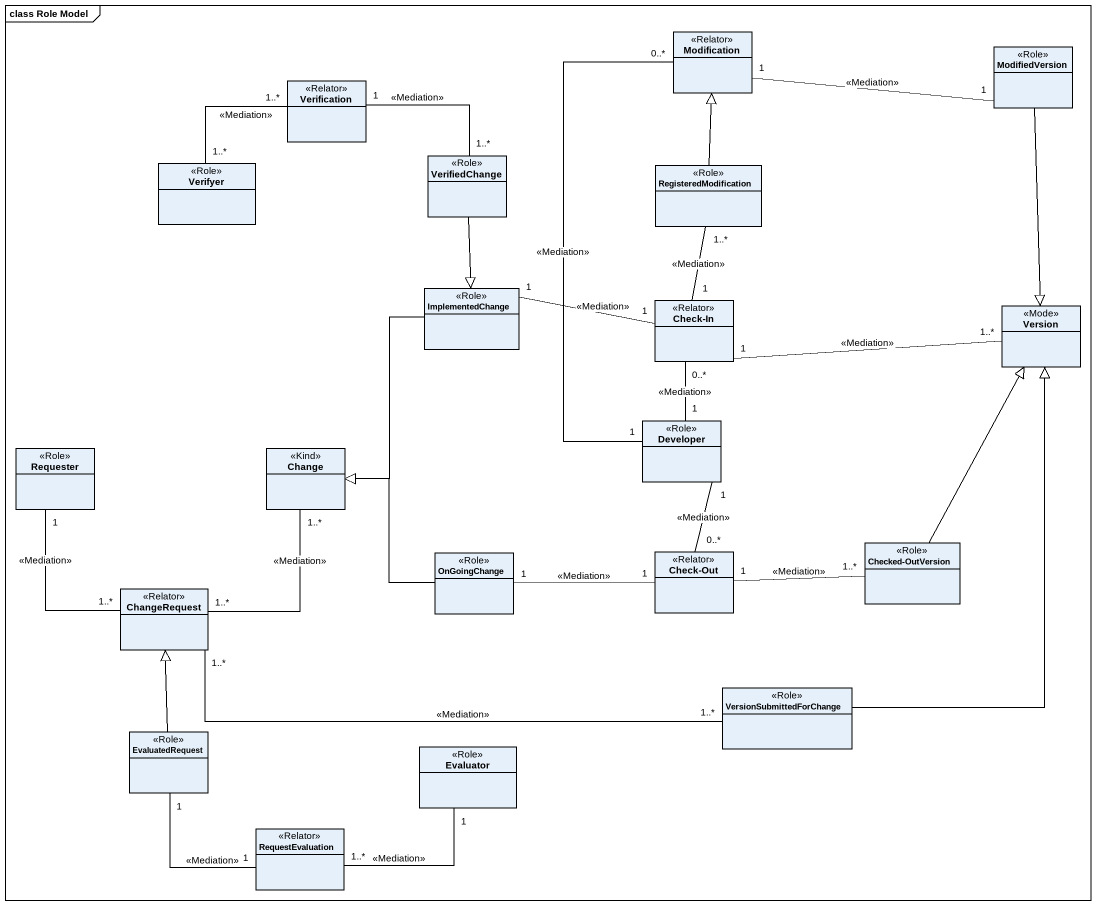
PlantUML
@startuml
mainframe class Role Model
hide circle
hide empty members
class Modification <<Relator>>
class ModifiedVersion <<Role>>
class Verification <<Relator>>
class Verifyer <<Role>>
class VerifiedChange <<Role>>
class RegisteredModification <<Role>>
class ImplementedChange <<Role>>
class "Check-In" as Check_In <<Relator>>
class Version <<Mode>>
class Developer <<Role>>
class Requester <<Role>>
class Change <<Kind>>
class "Checked-OutVersion" as Checked_OutVersion <<Role>>
class ChangeRequest <<Relator>>
class OnGoingChange <<Role>>
class "Check-Out" as Check_Out <<Relator>>
class VersionSubmittedForChange <<Role>>
class EvaluatedRequest <<Role>>
class Evaluator <<Role>>
class RequestEvaluation <<Relator>>
Modification "1" -right- "1" ModifiedVersion : <<Mediation>>
Modification "0..*" -- "1" Developer : <<Mediation>>
ModifiedVersion --|> Version
Verification "1" -right- "1..*" VerifiedChange : <<Mediation>>
Verifyer "1..*" -up- "1..*" Verification : <<Mediation>>
VerifiedChange --|> ImplementedChange
RegisteredModification -up-|> Modification
ImplementedChange --|> Change
Check_In "1" -up- "1..*" RegisteredModification : <<Mediation>>
Check_In "1" -left- "1" ImplementedChange : <<Mediation>>
Check_In "0..*" -- "1" Developer : <<Mediation>>
Version "1..*" -left- "1" Check_In : <<Mediation>>
Checked_OutVersion -up-|> Version
ChangeRequest "1..*" -up- "1" Requester : <<Mediation>>
ChangeRequest "1..*" -up- "1..*" Change : <<Mediation>>
ChangeRequest "1..*" -right- "1..*" VersionSubmittedForChange : <<Mediation>>
OnGoingChange -up-|> Change
Check_Out "0..*" -up- "1" Developer : <<Mediation>>
Check_Out "1" -right- "1..*" Checked_OutVersion : <<Mediation>>
Check_Out "1" -left- "1" OnGoingChange : <<Mediation>>
VersionSubmittedForChange -up-|> Version
EvaluatedRequest -up-|> ChangeRequest
EvaluatedRequest "1" -- "1" RequestEvaluation : <<Mediation>>
RequestEvaluation "1..*" -right- "1" Evaluator : <<Mediation>>
@enduml
